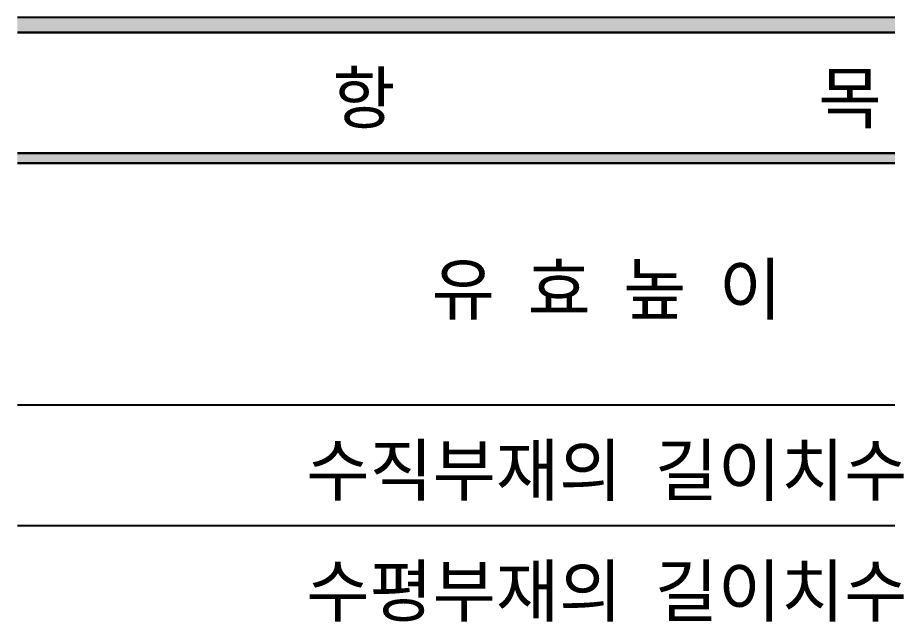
# Model space of a CAD drawing. Extents: x 2558 to 85222, y -662 to 28852.
# Drawn here: x 68271 to 72994, y 14618 to 17899 of the extents above; entities that cross this region are included whole.
import ezdxf
from ezdxf.enums import TextEntityAlignment as Align

# ---------------------------------------------------------------- set-up
doc = ezdxf.new("R2010")
doc.units = 0
doc.header["$MEASUREMENT"] = 0
doc.layers.get('0').update_dxf_attribs({"linetype": 'CONTINUOUS'})
doc.layers.get('DEFPOINTS').update_dxf_attribs({"linetype": 'CONTINUOUS'})
doc.layers.add('TEXT', color=7, linetype='CONTINUOUS')
doc.styles.add('TEXT', font='DotumChe.ttf')

# ---------------------------------------------------------------- blocks, each defined once
blk = doc.blocks.new('RCSTD3_DESIGN')
for p, q in [((17718.050843, 13336.780709), (1139.984558, 13336.780709)), ((1139.984558, 13254.812967), (17725.885013, 13254.812967)), ((17725.885013, 13254.812967), (1139.984558, 13254.812967)), ((1139.984558, 12544.425871), (17725.885013, 12544.425871)), ((17718.050843, 12544.425871), (1139.984558, 12544.425871)), ((1139.984558, 11232.942), (17725.885013, 11232.942)), ((1139.984558, 10577.200064), (17725.885013, 10577.200064))]:
    blk.add_line(p, q)
at = {"color": 1}
for points in [[(1139.984558, 13336.780709), (1139.984558, 13254.812967), (17718.050843, 13336.780709), (17718.050843, 13254.812967)], [(1139.984558, 12599.071032), (1139.984558, 12544.425871), (17718.050843, 12599.071032), (17718.050843, 12544.425871)]]:
    blk.add_solid(points, dxfattribs=at)
at = {"layer": 'DEFPOINTS'}
for p, q in [((17718.050843, 13336.780709), (1139.984558, 13336.780709)), ((1139.984558, 13254.812967), (17718.050843, 13254.812967)), ((17718.050843, 13254.812967), (1139.984558, 13254.812967)), ((1139.984558, 12599.071032), (17718.050843, 12599.071032)), ((17718.050843, 12599.071032), (1139.984558, 12599.071032)), ((1139.984558, 12544.425871), (17718.050843, 12544.425871))]:
    blk.add_line(p, q, dxfattribs=at)
at = {"layer": 'TEXT', "style": 'TEXT'}
for s, p in [('항             목', (4339.517812, 12763.006516)), ('유 효 높 이', (4339.517812, 11724.748451)), ('수직부재의 길이치수', (4339.517812, 10741.135548)), ('수평부재의 길이치수', (4339.517812, 10085.393613))]:
    blk.add_text(s, height=273.225806, dxfattribs=at).set_placement(p, align=Align.CENTER)

msp = doc.modelspace()

# ---------------------------------------------------------------- block references
msp.add_blockref('RCSTD3_DESIGN', (67131.138105, 4562.284676))

doc.saveas('drawing.dxf')
